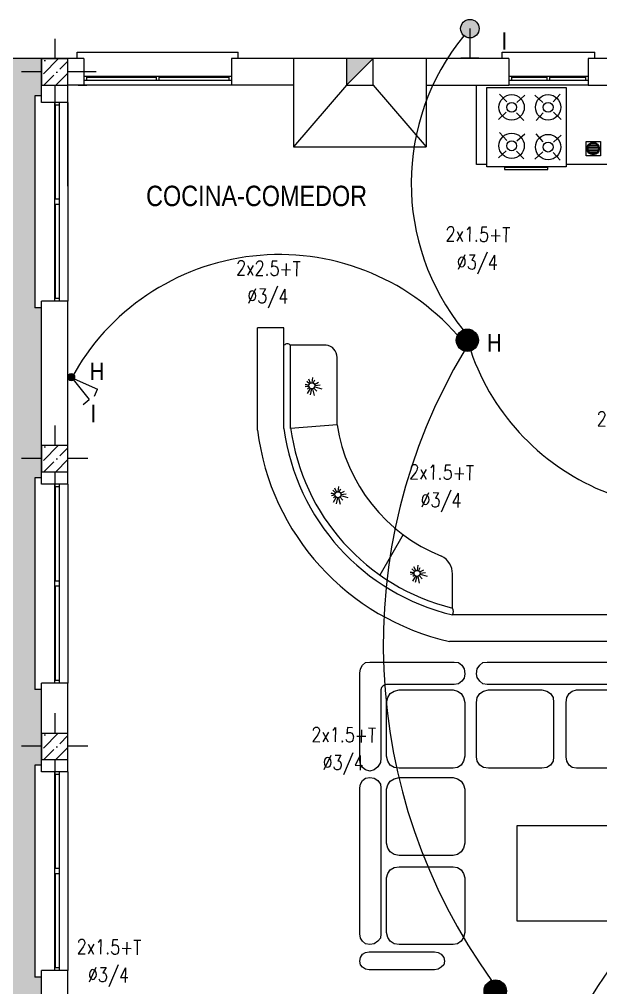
# Model space of a CAD drawing. Header units: millimetres. Extents: x 221 to 543, y -43 to 148.
# Drawn here: x 486.45 to 490.84, y 8.07 to 15.38 of the extents above; entities that cross this region are included whole.
import ezdxf
from ezdxf.enums import TextEntityAlignment as Align

# ---------------------------------------------------------------- set-up
doc = ezdxf.new("R2010")
doc.units = ezdxf.units.MM
doc.linetypes.add('DASHDOT', pattern=[25.4, 12.7, -6.35, 0, -6.35])
for name, color, linetype in [('0-1', 1, 'Continuous'), ('10-EQUI-COCI', 6, 'Continuous'), ('10-INST-ELEC-SIMB', 1, 'Continuous'), ('10-INST-ELEC-TEXT', 7, 'Continuous'), ('10-SOLADOS', 15, 'Continuous'), ('7', 7, 'Continuous'), ('electricidad de adad', 20, 'Continuous'), ('FINAS', 1, 'Continuous')]:
    doc.layers.add(name, color=color, linetype=linetype)
doc.styles.add('gardel', font='ARIALN.TTF')
doc.styles.add('NARROW', font='ARIALN.TTF')
doc.styles.add('ROMANS', font='romans.shx', dxfattribs={"width": 0.85})
pattern_1 = [(180, (739.179092, -203.285636), (-7e-18, 0.0127), [])]

# ---------------------------------------------------------------- blocks, each defined once
blk = doc.blocks.new('SEPLN504')
at = {"color": 0, "const_width": 0.169}
blk.add_lwpolyline([(-0.082, 0.012, 1), (0.087, 0.012, 1)], format="xyb", close=True, dxfattribs=at)
at = {"color": 0}
blk.add_circle((0.003, 0.012), 0.169, dxfattribs=at)
blk = doc.blocks.new('ELE-TEX')
at = {"style": 'ROMANS', "width": 0.8}
for tag, p in [('COND', (0.004, 0.162)), ('CANO', (0.004, -0.16))]:
    blk.add_attdef(tag, text='', height=0.2, dxfattribs=at).set_placement(p, align=Align.MIDDLE)
blk = doc.blocks.new('SEPLN510')
at = {"color": 0}
for p in [(0.043, 0.036), (0.409, 0.205)]:
    blk.add_line(p, (0.332, 0.292), dxfattribs=at)
at = {"color": 0, "const_width": 0.0507}
blk.add_lwpolyline([(-0.02, 0.003, 1), (0.03, 0.003, 1)], format="xyb", close=True, dxfattribs=at)
at = {"color": 0}
blk.add_circle((0.005, 0.003), 0.0507, dxfattribs=at)

msp = doc.modelspace()

# ---------------------------------------------------------------- hatches: boundary and pattern name
h = msp.add_hatch()
h.set_pattern_fill('AR-CONC', color=252, scale=0.002, style=0)
h.set_pattern_definition([(50, (204.8708, -80.8872), (0.36436934, -0.03187817), [0.0381, -0.4191]), (355, (204.8708, -80.8872), (-0.07048565, 0.3821133), [0.03048, -0.33528]), (100.451, (204.90116, -80.88986), (0.293885, 0.35023338), [0.03238, -0.35618]), (46.1842, (204.8708, -80.7856), (0.5421581, -0.08408466), [0.05715, -0.62865]), (96.6356, (204.91597, -80.7926), (0.4748085, 0.4948511), [0.04857, -0.53427]), (351.184, (204.8708, -80.7856), (0.4748092, 0.4948502), [0.04572, -0.50292]), (21, (204.9216, -80.811), (0.30322976, -0.20453104), [0.0381, -0.4191]), (326, (204.9216, -80.811), (0.12360406, 0.36837593), [0.03048, -0.33528]), (71.4514, (204.94686, -80.82805), (0.426833, 0.1638457), [0.03238, -0.35618]), (37.5, (204.87079, -80.8872), (0.006177207, 0.16911008), [0, -0.331216, 0, -0.34036, 0, -0.33655]), (7.5, (204.8708, -80.8872), (0.13363933, 0.20036115), [0, -0.194056, 0, -0.323596, 0, -0.12827]), (327.5, (204.75751, -80.8872), (0.27118119, -0.01145749), [0, -0.127, 0, -0.39624, 0, -0.52578]), (317.5, (204.7067, -80.8872), (0.29625836, 0.05085298), [0, -0.1651, 0, -0.263144, 0, -0.37338])])
h.paths.add_polyline_path([(486.6173, 13.2037), (486.5673, 13.2037), (486.5673, 14.8037), (486.6173, 14.8037), (486.6173, 15.0856), (486.0173, 15.0856), (486.0173, 5.1356), (486.6173, 5.1356), (486.6173, 5.1904), (486.5673, 5.1904), (486.5673, 5.8904), (486.6173, 5.8904), (486.6173, 5.9453), (486.6173, 6.7453), (486.6173, 7.259), (486.482, 7.259), (486.482, 7.439), (486.6173, 7.439), (486.6173, 8.1503), (486.5673, 8.1503), (486.5673, 9.7503), (486.6173, 9.7503), (486.6173, 10.3217), (486.5673, 10.3217), (486.5673, 11.9217), (486.6173, 11.9217)])
h.paths.add_polyline_path([(495.6707, -2.8644), (495.4707, -2.8644), (495.3704, -2.8644), (495.3704, -2.9144), (493.7704, -2.9144), (493.7704, -2.8644), (493.4377, -2.8644), (492.6377, -2.8644), (492.3317, -2.8644), (491.7265, -2.8644), (491.7265, -2.9144), (490.1265, -2.9144), (490.1265, -2.8644), (489.4457, -2.8644), (489.1579, -2.5766), (487.8834, -1.3021), (487.5783, -0.997), (487.5425, -1.0319), (486.5673, -0.0567), (486.5673, 3.1614), (486.6173, 3.1614), (486.6173, 4.2912), (486.5673, 4.2912), (486.5673, 4.6912), (486.6173, 4.6912), (486.6173, 5.1356), (486.0173, 5.1356), (486.0173, -0.2845), (489.1972, -3.4644), (495.6707, -3.4644)])
h.paths.add_polyline_path([(494.7344, -3.5788), (494.7344, -3.1501), (494.9625, -3.1501), (494.9625, -3.5788)], flags=9)
h.paths.add_polyline_path([(490.374, -3.3774), (491.5792, -3.3774), (491.5792, -3.1462), (490.374, -3.1462)], flags=24)
h.paths.add_polyline_path([(489.4923, -3.3774), (490.2957, -3.3774), (490.2957, -3.1462), (489.4923, -3.1462)], flags=24)
h.paths.add_polyline_path([(486.2339, 4.3766), (486.5273, 4.3766), (486.5273, 4.6088), (486.2339, 4.6088)], flags=24)
h.paths.add_polyline_path([(486.3803, 8.8481), (486.3803, 10.0533), (486.1491, 10.0533), (486.1491, 8.8481)], flags=24)
h.paths.add_polyline_path([(486.3803, 7.9664), (486.3803, 8.7698), (486.1491, 8.7698), (486.1491, 7.9664)], flags=24)
h.paths.add_polyline_path([(485.6773, 5.3651), (486.5909, 5.3651), (486.5909, 5.6043), (485.6773, 5.6043)], flags=9)
h.paths.add_polyline_path([(486.3313, 6.2479), (486.6259, 6.2479), (486.6259, 6.484), (486.3313, 6.484)], flags=9)
h = msp.add_hatch()
h.set_pattern_fill('ANSI36', color=252, scale=0.02, style=0)
h.set_pattern_definition([(45, (195.02079, -111.76253), (0.03367596, 0.123478522), [0.15875, -0.03175, 0, -0.03175])])
h.paths.add_polyline_path([(486.8173, 15.0856), (486.6173, 15.0856), (486.6173, 14.8856), (486.8173, 14.8856)])
msp.add_hatch(color=256).paths.add_polyline_path([(489.1189, 15.0856), (488.9189, 15.0856), (488.9189, 14.8856)])
h = msp.add_hatch()
h.set_pattern_fill('ANSI36', color=252, scale=0.02, style=0)
h.set_pattern_definition([(45, (195.02079, -114.681183), (0.03367596, 0.123478522), [0.15875, -0.03175, 0, -0.03175])])
h.paths.add_polyline_path([(486.8173, 12.1669), (486.6173, 12.1669), (486.6173, 11.9669), (486.8173, 11.9669)])
h = msp.add_hatch()
h.set_pattern_fill('ANSI36', color=252, scale=0.02, style=0)
h.set_pattern_definition([(45, (195.02079, -116.85426), (0.03367596, 0.123478522), [0.15875, -0.03175, 0, -0.03175])])
h.paths.add_polyline_path([(486.8173, 9.9938), (486.6173, 9.9938), (486.6173, 9.7938), (486.8173, 9.7938)])
at = {"layer": '0-1'}
h = msp.add_hatch(dxfattribs=at)
h.set_pattern_fill('ANSI31', color=252, scale=0.004, angle=315, style=0)
h.set_pattern_definition(pattern_1)
h.paths.add_polyline_path([(490.7799, 14.4461), (490.7799, 14.406), (490.7398, 14.406, -0.414214)])
h = msp.add_hatch(dxfattribs=at)
h.set_pattern_fill('ANSI31', color=252, scale=0.004, angle=315, style=0)
h.set_pattern_definition(pattern_1)
h.paths.add_polyline_path([(490.7398, 14.406), (490.7799, 14.406), (490.7799, 14.3659, -0.414214)])
h = msp.add_hatch(dxfattribs=at)
h.set_pattern_fill('ANSI31', color=252, scale=0.004, angle=315, style=0)
h.set_pattern_definition(pattern_1)
h.paths.add_polyline_path([(490.7799, 14.4461, -0.414214), (490.8199, 14.406), (490.7799, 14.406)])
h = msp.add_hatch(dxfattribs=at)
h.set_pattern_fill('ANSI31', color=252, scale=0.004, angle=315, style=0)
h.set_pattern_definition(pattern_1)
h.paths.add_polyline_path([(490.7799, 14.406), (490.8199, 14.406, -0.414214), (490.7799, 14.3659)])
at = {"layer": 'electricidad de adad'}
msp.add_hatch(color=0, dxfattribs=at).paths.add_polyline_path([(489.8491, 15.2421, 1), (489.8491, 15.3821, 1)])

# ---------------------------------------------------------------- linework, layer by layer
at = {"color": 251}
for p, q in [((486.7173, 15.2358), (486.7173, 15.0856)), ((486.6173, 14.9856), (486.4671, 14.9856)), ((487.0299, 14.9856), (486.818, 14.9856)), ((486.7173, 14.8856), (486.7173, 14.7353)), ((488.6396, 12.6305), (488.6184, 12.6489)), ((488.6471, 12.6362), (488.6336, 12.6648)), ((488.6595, 12.6383), (488.664, 12.6774)), ((488.6674, 12.6359), (488.6798, 12.6602)), ((488.6344, 12.62), (488.6056, 12.6259)), ((488.6056, 12.6259), (488.6344, 12.62)), ((488.6343, 12.6115), (488.6076, 12.6068)), ((488.645, 12.5959), (488.6218, 12.5578)), ((488.6386, 12.6016), (488.6245, 12.5908)), ((488.6543, 12.5927), (488.6434, 12.5462)), ((488.662, 12.5931), (488.6734, 12.543)), ((488.6724, 12.5986), (488.6944, 12.5747)), ((488.677, 12.6264), (488.7076, 12.643)), ((488.6789, 12.609), (488.7321, 12.5935)), ((488.6797, 12.6178), (488.7195, 12.6218)), ((486.7173, 12.3171), (486.7173, 12.1669)), ((486.6173, 12.0669), (486.4671, 12.0669)), ((486.9682, 12.0669), (486.818, 12.0669)), ((486.7173, 11.9669), (486.7173, 11.8167)), ((488.8436, 11.8141), (488.8301, 11.8427)), ((488.856, 11.8162), (488.8605, 11.8553)), ((488.8309, 11.798), (488.8021, 11.8038)), ((488.8021, 11.8038), (488.8309, 11.798)), ((488.8308, 11.7894), (488.8041, 11.7847)), ((488.8361, 11.8085), (488.8149, 11.8269)), ((488.8415, 11.7738), (488.8183, 11.7357)), ((488.8351, 11.7795), (488.8209, 11.7688)), ((488.8508, 11.7706), (488.8399, 11.7241)), ((488.8585, 11.771), (488.8699, 11.7209)), ((488.8638, 11.8138), (488.8763, 11.8381)), ((488.8689, 11.7765), (488.8909, 11.7526)), ((488.8735, 11.8043), (488.9041, 11.8209)), ((488.8754, 11.787), (488.9286, 11.7715)), ((488.8762, 11.7957), (488.9159, 11.7998)), ((489.4534, 11.222), (489.4579, 11.2611)), ((489.4283, 11.2037), (489.3995, 11.2096)), ((489.3995, 11.2096), (489.4283, 11.2037)), ((489.4282, 11.1952), (489.4015, 11.1905)), ((489.4335, 11.2142), (489.4123, 11.2326)), ((489.4325, 11.1853), (489.4184, 11.1746)), ((489.441, 11.2199), (489.4275, 11.2485)), ((489.4612, 11.2196), (489.4737, 11.2439)), ((489.4709, 11.2101), (489.5015, 11.2267)), ((489.4728, 11.1928), (489.526, 11.1772)), ((489.4736, 11.2015), (489.5133, 11.2055)), ((489.4389, 11.1796), (489.4157, 11.1415)), ((489.4482, 11.1764), (489.4373, 11.1299)), ((489.4559, 11.1768), (489.4673, 11.1267)), ((489.4663, 11.1823), (489.4883, 11.1584)), ((486.7173, 10.144), (486.7173, 9.9938)), ((486.6173, 9.8938), (486.4671, 9.8938)), ((486.9682, 9.8938), (486.818, 9.8938)), ((486.7173, 9.7938), (486.7173, 9.6436))]:
    msp.add_line(p, q, dxfattribs=at)
for p, q in [((486.8867, 15.0856), (486.8867, 15.1356)), ((486.8867, 15.1356), (488.1014, 15.1356)), ((488.1014, 15.0856), (488.1014, 15.1356)), ((490.0918, 15.0856), (490.0918, 15.1356)), ((490.0918, 15.1356), (490.7918, 15.1356)), ((490.7918, 15.0856), (490.7918, 15.1356)), ((486.6173, 15.0856), (486.0173, 15.0856)), ((486.6173, 15.0856), (486.8173, 15.0856)), ((486.6173, 15.0856), (486.6173, 14.8856)), ((486.8173, 14.8856), (486.8173, 15.0856)), ((489.1189, 15.0856), (488.9189, 15.0856)), ((489.1189, 15.0856), (488.9189, 14.8856)), ((486.9567, 14.9533), (486.9567, 14.9242)), ((487.4841, 14.9443), (486.9567, 14.9443)), ((487.4841, 14.9242), (487.4841, 14.9533)), ((487.5041, 14.9242), (487.5041, 14.9533)), ((488.0314, 14.9443), (487.5041, 14.9443)), ((488.0314, 14.9533), (488.0314, 14.9242)), ((490.1618, 14.9533), (490.1618, 14.9242)), ((490.4318, 14.9443), (490.1618, 14.9443)), ((490.4318, 14.9242), (490.4318, 14.9533)), ((490.4518, 14.9242), (490.4518, 14.9533)), ((490.7218, 14.9443), (490.4518, 14.9443)), ((490.7218, 14.9533), (490.7218, 14.9242)), ((486.6173, 14.8856), (486.8173, 14.8856)), ((487.5367, 14.8856), (486.9367, 14.8856)), ((488.9189, 14.8856), (488.5189, 14.4208)), ((489.1189, 14.8856), (489.5189, 14.4208)), ((490.7418, 14.8856), (490.1418, 14.8856)), ((486.6173, 14.8037), (486.5673, 14.8037)), ((486.5673, 14.8037), (486.5673, 13.2037)), ((486.7496, 14.7337), (486.7144, 14.7337)), ((486.7205, 14.7337), (486.7205, 14.0237)), ((486.8173, 14.7537), (486.8173, 13.2537)), ((486.7496, 14.0237), (486.7144, 14.0237)), ((486.7496, 13.9837), (486.7144, 13.9837)), ((486.7205, 13.9837), (486.7205, 13.2737)), ((486.7496, 13.2737), (486.7144, 13.2737)), ((486.6173, 13.2037), (486.5673, 13.2037)), ((488.7638, 12.9216), (488.4968, 12.9216)), ((488.8468, 12.3208), (488.8468, 12.8298)), ((488.8468, 12.3208), (488.4968, 12.2924)), ((486.6173, 12.1669), (486.8173, 12.1669)), ((486.6173, 12.1669), (486.6173, 11.9669)), ((486.8173, 11.9669), (486.8173, 12.1669)), ((486.6173, 11.9217), (486.5673, 11.9217)), ((486.5673, 11.9217), (486.5673, 10.3217)), ((486.6173, 11.9669), (486.8173, 11.9669)), ((486.7496, 11.8517), (486.7144, 11.8517)), ((486.7205, 11.8517), (486.7205, 11.1417)), ((486.8173, 11.8717), (486.8173, 10.3717)), ((489.3449, 11.4923), (489.171, 11.186)), ((489.7173, 10.937), (489.7173, 11.1953)), ((486.7496, 11.1417), (486.7144, 11.1417)), ((486.7496, 11.1017), (486.7144, 11.1017)), ((486.7205, 11.1017), (486.7205, 10.3917)), ((486.7496, 10.3917), (486.7144, 10.3917)), ((486.6173, 10.3217), (486.5673, 10.3217)), ((486.6173, 9.9938), (486.8173, 9.9938)), ((486.6173, 9.9938), (486.6173, 9.7938)), ((486.8173, 9.7938), (486.8173, 9.9938)), ((486.6173, 9.7503), (486.5673, 9.7503)), ((486.5673, 9.7503), (486.5673, 8.1503)), ((486.6173, 9.7938), (486.8173, 9.7938)), ((486.7496, 9.6803), (486.7144, 9.6803)), ((486.7205, 9.6803), (486.7205, 8.9703)), ((486.8173, 9.7003), (486.8173, 8.2003)), ((486.7496, 8.9703), (486.7144, 8.9703)), ((486.7496, 8.9303), (486.7144, 8.9303)), ((486.7205, 8.9303), (486.7205, 8.2203)), ((486.7496, 8.2203), (486.7144, 8.2203)), ((486.6173, 8.1503), (486.5673, 8.1503))]:
    msp.add_line(p, q)
at = {"color": 4}
for p, q in [((486.6173, 14.7537), (486.6173, 15.0856)), ((486.9367, 15.0856), (486.6173, 15.0856)), ((486.9367, 15.0856), (486.9367, 14.8856)), ((488.5189, 15.0856), (488.0514, 15.0856)), ((488.0514, 15.0856), (488.0514, 14.8856)), ((490.1418, 15.0856), (489.5189, 15.0856)), ((490.1418, 15.0856), (490.1418, 14.8856)), ((491.7173, 15.0856), (490.7418, 15.0856)), ((490.7418, 15.0856), (490.7418, 14.8856)), ((486.8173, 14.1236), (486.8173, 14.8856)), ((486.9367, 14.8856), (486.8173, 14.8856)), ((488.5189, 14.8856), (487.5367, 14.8856)), ((489.5189, 14.8856), (490.1418, 14.8856)), ((490.7418, 14.8856), (491.5173, 14.8856)), ((486.8173, 14.7537), (486.6173, 14.7537)), ((486.6173, 11.8717), (486.6173, 13.2537)), ((486.8173, 13.2537), (486.6173, 13.2537)), ((486.8173, 11.8717), (486.8173, 13.2537)), ((488.2468, 12.2795), (488.2468, 13.0525)), ((488.4468, 13.0525), (488.2468, 13.0525)), ((488.4468, 12.2924), (488.4468, 13.0525)), ((486.8173, 11.8717), (486.6173, 11.8717)), ((491.5173, 10.8856), (489.7173, 10.8856)), ((491.7173, 10.6856), (489.6944, 10.6856)), ((486.6173, 9.7003), (486.6173, 10.3717)), ((486.8173, 10.3717), (486.6173, 10.3717)), ((486.8173, 9.7003), (486.8173, 10.3717)), ((486.8173, 9.7003), (486.6173, 9.7003)), ((486.6173, 6.7453), (486.6173, 8.2003)), ((486.8173, 8.2003), (486.6173, 8.2003)), ((486.8173, 6.9651), (486.8173, 8.2003))]:
    msp.add_line(p, q, dxfattribs=at)
at = {"color": 2}
for p, q in [((489.5189, 15.0856), (488.5189, 15.0856)), ((488.5189, 15.0856), (488.5189, 14.4208)), ((488.9189, 15.0856), (488.9189, 14.8856)), ((489.1189, 14.8856), (489.1189, 15.0856)), ((489.5189, 15.0856), (489.5189, 14.4208)), ((488.9189, 14.8856), (489.1189, 14.8856)), ((490.1271, 14.7584), (490.0731, 14.8172)), ((490.2045, 14.755), (490.2633, 14.809)), ((490.3987, 14.755), (490.3399, 14.809)), ((490.4761, 14.7584), (490.53, 14.8172)), ((490.1237, 14.681), (490.0649, 14.6271)), ((490.2011, 14.6776), (490.255, 14.6188)), ((490.4021, 14.6776), (490.3481, 14.6188)), ((490.4795, 14.681), (490.5383, 14.6271)), ((490.1271, 14.4681), (490.0731, 14.5269)), ((490.2045, 14.4647), (490.2633, 14.5187)), ((490.4021, 14.4584), (490.3481, 14.5172)), ((490.4795, 14.455), (490.5383, 14.509)), ((488.5189, 14.4208), (489.5189, 14.4208)), ((490.1237, 14.3907), (490.0649, 14.3368)), ((490.2011, 14.3873), (490.255, 14.3285)), ((490.3987, 14.381), (490.3399, 14.3271)), ((490.4761, 14.3776), (490.53, 14.3188)), ((488.4968, 12.2924), (488.4968, 12.9216))]:
    msp.add_line(p, q, dxfattribs=at)
at = {"color": 252}
for p, q in [((486.9367, 14.9533), (488.0514, 14.9533)), ((486.9367, 14.9242), (488.0514, 14.9242)), ((490.1418, 14.9533), (490.7418, 14.9533)), ((490.1418, 14.9242), (490.7418, 14.9242)), ((486.7144, 14.7537), (486.7144, 13.2537)), ((486.7496, 14.7537), (486.7496, 13.2537)), ((486.7144, 11.8717), (486.7144, 10.3717)), ((486.7496, 11.8717), (486.7496, 10.3717)), ((490.1872, 10.6856), (490.1872, 10.6821)), ((486.7144, 9.7003), (486.7144, 8.2003)), ((486.7496, 9.7003), (486.7496, 8.2003))]:
    msp.add_line(p, q, dxfattribs=at)
at = {"color": 3}
for p, q in [((489.8999, 14.2856), (489.8999, 14.8856)), ((489.9766, 14.2856), (489.8999, 14.2856)), ((490.9173, 14.2856), (490.5766, 14.2856))]:
    msp.add_line(p, q, dxfattribs=at)
msp.add_lwpolyline([(489.9766, 14.868), (490.5766, 14.868), (490.5766, 14.268), (489.9766, 14.268), (489.9766, 14.868)])
for points in [[(490.4378, 14.2641), (490.1108, 14.2641), (490.1108, 14.2493), (490.4378, 14.2493)], [(490.2065, 9.296), (491.0145, 9.296), (491.0145, 8.5746), (490.2065, 8.5746)]]:
    msp.add_lwpolyline(points, close=True)
for centre, radius in [((490.1641, 14.718), 0.0957), ((490.4391, 14.718), 0.0957), ((490.1641, 14.4277), 0.0957), ((490.4391, 14.418), 0.0957), ((488.6569, 12.6155), 0.0229), ((488.8534, 11.7934), 0.0229), ((489.4508, 11.1992), 0.0229)]:
    msp.add_circle(centre, radius)
at = {"color": 2}
for centre in [(490.1641, 14.718), (490.4391, 14.718), (490.1641, 14.4277), (490.4391, 14.418)]:
    msp.add_circle(centre, 0.0375, dxfattribs=at)
for centre, radius, start, end in [((488.4718, 12.8974), 0.0348, 44.05028, 135.94972), ((490.1063, 12.514), 1.6242, 187.60412, 256.1425), ((489.683, 10.9113), 0.0429, 323.12609, 36.87391)]:
    msp.add_arc(centre, radius, start, end, dxfattribs=at)
for centre, radius, start, end in [((488.7586, 12.8335), 0.0882, 357.62759, 86.63359), ((490.1063, 12.514), 1.2742, 188.71831, 248.25762), ((489.5697, 11.1977), 0.1476, 359.06912, 64.05991)]:
    msp.add_arc(centre, radius, start, end)
at = {"color": 4}
for radius, start, end in [(1.6742, 187.60412, 256.56422), (1.8742, 187.1864, 257.30442)]:
    msp.add_arc((490.1063, 12.514), radius, start, end, dxfattribs=at)
at = {"layer": '10-EQUI-COCI', "color": 3, "ltscale": 1.2}
msp.add_lwpolyline([(490.8342, 14.4603), (490.8342, 14.3516), (490.7255, 14.3516), (490.7255, 14.4603)], close=True, dxfattribs=at)
at = {"layer": '10-EQUI-COCI', "color": 3}
for radius in [0.0465, 0.0401]:
    msp.add_circle((490.7799, 14.406), radius, dxfattribs=at)
at = {"layer": '10-INST-ELEC-SIMB', "color": 180, "linetype": 'DASHDOT', "ltscale": 0.03}
msp.add_arc((496.0746, 4.5954), 6.3134, 113.89508, 171.75951, dxfattribs=at)
at = {"layer": '10-INST-ELEC-TEXT', "color": 10, "ltscale": 20}
for centre, radius, start, end in [((491.165, 14.1457), 1.7585, 140.72783, 219.043), ((488.4121, 11.8213), 1.7851, 41.22857, 151.63903), ((493.5275, 10.6598), 4.3322, 149.2013, 215.78319), ((491.5237, 13.4534), 1.7646, 199.00802, 298.90658)]:
    msp.add_arc(centre, radius, start, end, dxfattribs=at)
at = {"layer": '7', "linetype": 'Continuous'}
for points in [[(489.0942, 10.5302), (489.7313, 10.5302), (489.7641, 10.5256), (489.7875, 10.5068), (489.8063, 10.4787), (489.811, 10.4412), (489.811, 10.4412), (489.8063, 10.4084), (489.7875, 10.385), (489.7641, 10.3663), (489.7313, 10.3616), (489.2207, 10.3616), (489.2066, 10.3569), (489.1926, 10.3475), (489.1832, 10.3382), (489.1785, 10.3194), (489.1785, 9.8041), (489.1738, 9.7713), (489.1551, 9.7385), (489.127, 9.7151), (489.0942, 9.7057), (489.0942, 9.7057), (489.0614, 9.7151), (489.038, 9.7338), (489.0239, 9.7573), (489.0192, 9.7901), (489.0192, 10.4459), (489.0239, 10.4787), (489.038, 10.5068), (489.0614, 10.5256), (489.0942, 10.5302)], [(489.9796, 10.3616), (489.9468, 10.3663), (489.9234, 10.385), (489.9047, 10.4131), (489.9, 10.4412), (489.9, 10.4412), (489.9047, 10.4787), (489.9234, 10.5068), (489.9468, 10.5256), (489.9796, 10.5302), (491.0805, 10.5302), (491.1133, 10.5256), (491.1367, 10.5068), (491.1555, 10.4787), (491.1649, 10.4412), (491.1649, 10.4412), (491.1555, 10.4131), (491.1367, 10.385), (491.1133, 10.3663), (491.0805, 10.3616), (489.9796, 10.3616)], [(489.2207, 10.2257), (489.2301, 10.2632), (489.2488, 10.2913), (489.2769, 10.3101), (489.3144, 10.3194), (489.722, 10.3194), (489.7547, 10.3101), (489.7829, 10.2913), (489.8016, 10.2632), (489.811, 10.2257), (489.811, 9.8182), (489.8016, 9.7807), (489.7829, 9.7526), (489.7547, 9.7338), (489.722, 9.7292), (489.3144, 9.7292), (489.2769, 9.7338), (489.2488, 9.7526), (489.2301, 9.7807), (489.2207, 9.8182), (489.2207, 10.2257)], [(489.989, 10.3194), (490.3919, 10.3194), (490.4293, 10.3101), (490.4575, 10.2913), (490.4762, 10.2632), (490.4809, 10.2257), (490.4809, 9.8135), (490.4762, 9.7807), (490.4575, 9.7526), (490.4293, 9.7338), (490.3919, 9.7292), (489.989, 9.7292), (489.9515, 9.7338), (489.9234, 9.7526), (489.9047, 9.7807), (489.9, 9.8135), (489.9, 10.2257), (489.9047, 10.2632), (489.9234, 10.2913), (489.9515, 10.3101), (489.989, 10.3194)], [(490.6542, 10.3194), (491.0665, 10.3194), (491.104, 10.3101), (491.1367, 10.2913), (491.1555, 10.2632), (491.1649, 10.2257), (491.1649, 9.8135), (491.1555, 9.7807), (491.1367, 9.7526), (491.104, 9.7338), (491.0665, 9.7292), (490.6542, 9.7292), (490.6214, 9.7338), (490.598, 9.7526), (490.5793, 9.7807), (490.5746, 9.8135), (490.5746, 10.2257), (490.5793, 10.2632), (490.598, 10.2913), (490.6214, 10.3101), (490.6542, 10.3194)], [(489.1785, 9.5792), (489.1785, 8.4783), (489.1738, 8.4455), (489.1551, 8.4221), (489.127, 8.4034), (489.0942, 8.3987), (489.0942, 8.3987), (489.0614, 8.4034), (489.038, 8.4221), (489.0239, 8.4455), (489.0192, 8.4783), (489.0192, 9.5792), (489.0239, 9.6074), (489.038, 9.6355), (489.0614, 9.6542), (489.0942, 9.6589), (489.0942, 9.6589), (489.127, 9.6542), (489.1551, 9.6355), (489.1738, 9.6074), (489.1785, 9.5792)], [(489.2207, 9.5699), (489.2301, 9.6027), (489.2488, 9.6308), (489.2769, 9.6495), (489.3144, 9.6589), (489.722, 9.6589), (489.7547, 9.6495), (489.7829, 9.6308), (489.8016, 9.6027), (489.811, 9.5699), (489.811, 9.1623), (489.8016, 9.1248), (489.7829, 9.0967), (489.7547, 9.078), (489.722, 9.0686), (489.3144, 9.0686), (489.2769, 9.078), (489.2488, 9.0967), (489.2301, 9.1248), (489.2207, 9.1623), (489.2207, 9.5699)], [(489.2207, 8.9), (489.2301, 8.9327), (489.2488, 8.9609), (489.2769, 8.9796), (489.3144, 8.9843), (489.722, 8.9843), (489.7547, 8.9796), (489.7829, 8.9609), (489.8016, 8.9327), (489.811, 8.9), (489.811, 8.4877), (489.8016, 8.4502), (489.7829, 8.4221), (489.7547, 8.4034), (489.722, 8.3987), (489.3144, 8.3987), (489.2769, 8.4034), (489.2488, 8.4221), (489.2301, 8.4502), (489.2207, 8.4877), (489.2207, 8.9)], [(489.0192, 8.2722), (489.0239, 8.3003), (489.038, 8.3237), (489.0614, 8.3378), (489.0895, 8.3425), (489.5814, 8.3425), (489.6095, 8.3378), (489.6329, 8.3237), (489.6517, 8.3003), (489.6564, 8.2722), (489.6564, 8.2722), (489.6517, 8.2441), (489.6329, 8.2254), (489.6095, 8.2113), (489.5814, 8.2066), (489.0895, 8.2066), (489.0614, 8.2113), (489.038, 8.2254), (489.0239, 8.2441), (489.0192, 8.2722), (489.0192, 8.2722)]]:
    msp.add_lwpolyline(points, dxfattribs=at)
at = {"layer": 'electricidad de adad', "color": 0}
for p, q in [((489.8491, 15.3121), (489.8491, 15.0914)), ((489.7813, 15.0914), (489.9169, 15.0914))]:
    msp.add_line(p, q, dxfattribs=at)
msp.add_circle((489.8491, 15.3121), 0.07, dxfattribs=at)
at = {"layer": 'FINAS', "color": 6, "linetype": 'DASHDOT', "ltscale": 0.004}
msp.add_line((486.9605, 14.8835), (486.8948, 14.8835), dxfattribs=at)

# ---------------------------------------------------------------- block references
at = {"layer": '10-INST-ELEC-SIMB', "color": 0, "xscale": 0.5, "yscale": 0.5, "zscale": 0.5}
for p in [(489.8284, 12.9532), (490.0392, 8.0407)]:
    msp.add_blockref('SEPLN504', p, dxfattribs=at)
at = {"layer": '10-INST-ELEC-SIMB'}
for p, xscale, yscale, zscale, rotation in [((486.8391, 12.681), 0.4999999999999047, 0.4999999999999047, 0.4999999999999047, 294.5842693890998), ((486.8407, 12.6845), 0.4999999999998958, 0.4999999999998958, 0.4999999999998958, 267.0404784559133)]:
    msp.add_blockref('SEPLN510', p, dxfattribs=dict(at, xscale=xscale, yscale=yscale, zscale=zscale, rotation=rotation))
at = {"layer": '10-INST-ELEC-TEXT', "ltscale": 20}
ref = msp.add_blockref('ELE-TEX', (489.9042, 13.6495), dxfattribs=dict(at, xscale=0.6756479999999314, yscale=0.6756479999999314, zscale=0.6756479999999314, rotation=358.9926428918059))
ref.add_attrib('COND', '2x1.5+T', dxfattribs={"layer": '0', "height": 0.11, "rotation": 358.99264, "style": 'ROMANS', "width": 0.8}).set_placement((489.9089, 13.7589), align=Align.MIDDLE)
ref.add_attrib('CANO', '%%C3/4', dxfattribs={"layer": '0', "height": 0.11, "rotation": 358.99264, "style": 'ROMANS', "width": 0.8}).set_placement((489.9051, 13.5413), align=Align.MIDDLE)
ref = msp.add_blockref('ELE-TEX', (488.3239, 13.3933), dxfattribs=dict(at, xscale=0.6756479999999314, yscale=0.6756479999999314, zscale=0.6756479999999314, rotation=358.9926428918059))
ref.add_attrib('COND', '2x2.5+T', dxfattribs={"layer": '0', "height": 0.11, "rotation": 358.99264, "style": 'ROMANS', "width": 0.8}).set_placement((488.3286, 13.5026), align=Align.MIDDLE)
ref.add_attrib('CANO', '%%C3/4', dxfattribs={"layer": '0', "height": 0.11, "rotation": 358.99264, "style": 'ROMANS', "width": 0.8}).set_placement((488.3248, 13.2851), align=Align.MIDDLE)
ref = msp.add_blockref('ELE-TEX', (491.0439, 12.2543), dxfattribs=dict(at, xscale=0.6756479999999314, yscale=0.6756479999999314, zscale=0.6756479999999314, rotation=358.9926428918059))
ref.add_attrib('COND', '2x1.5+T', dxfattribs={"layer": '0', "height": 0.11, "rotation": 358.99264, "style": 'ROMANS', "width": 0.8}).set_placement((491.0487, 12.3636), align=Align.MIDDLE)
ref.add_attrib('CANO', '%%C3/4', dxfattribs={"layer": '0', "height": 0.11, "rotation": 358.99264, "style": 'ROMANS', "width": 0.8}).set_placement((491.0448, 12.146), align=Align.MIDDLE)
ref = msp.add_blockref('ELE-TEX', (489.6304, 11.8536), dxfattribs=dict(at, xscale=0.6756479999999314, yscale=0.6756479999999314, zscale=0.6756479999999314, rotation=358.9926428918059))
ref.add_attrib('COND', '2x1.5+T', dxfattribs={"layer": '0', "height": 0.11, "rotation": 358.99264, "style": 'ROMANS', "width": 0.8}).set_placement((489.6351, 11.9629), align=Align.MIDDLE)
ref.add_attrib('CANO', '%%C3/4', dxfattribs={"layer": '0', "height": 0.11, "rotation": 358.99264, "style": 'ROMANS', "width": 0.8}).set_placement((489.6313, 11.7453), align=Align.MIDDLE)
ref = msp.add_blockref('ELE-TEX', (488.892, 9.8712), dxfattribs=dict(at, xscale=0.6756479999999314, yscale=0.6756479999999314, zscale=0.6756479999999314, rotation=358.9926428918059))
ref.add_attrib('COND', '2x1.5+T', dxfattribs={"layer": '0', "height": 0.11, "rotation": 358.99264, "style": 'ROMANS', "width": 0.8}).set_placement((488.8967, 9.9805), align=Align.MIDDLE)
ref.add_attrib('CANO', '%%C3/4', dxfattribs={"layer": '0', "height": 0.11, "rotation": 358.99264, "style": 'ROMANS', "width": 0.8}).set_placement((488.8929, 9.7629), align=Align.MIDDLE)
ref = msp.add_blockref('ELE-TEX', (487.1211, 8.2693), dxfattribs=dict(at, xscale=0.6756479999999314, yscale=0.6756479999999314, zscale=0.6756479999999314, rotation=358.9926428918059))
ref.add_attrib('COND', '2x1.5+T', dxfattribs={"layer": '0', "height": 0.11, "rotation": 358.99264, "style": 'ROMANS', "width": 0.8}).set_placement((487.1259, 8.3786), align=Align.MIDDLE)
ref.add_attrib('CANO', '%%C3/4', dxfattribs={"layer": '0', "height": 0.11, "rotation": 358.99264, "style": 'ROMANS', "width": 0.8}).set_placement((487.1221, 8.1611), align=Align.MIDDLE)

# ---------------------------------------------------------------- texts
at = {"style": 'NARROW'}
for s, p in [('Ⅰ', (490.0189, 15.1522, 2.4109)), ('H', (489.9787, 12.8744, 2.4109)), ('H', (486.9811, 12.6584, 2.4109)), ('Ⅰ', (486.9185, 12.3409, 2.4109))]:
    msp.add_text(s, height=0.1318, dxfattribs=at).set_placement(p)
at = {"layer": '10-SOLADOS', "color": 7, "ltscale": 0.1, "style": 'gardel'}
msp.add_attdef('COCINA-COMEDOR', text='', height=0.1541, dxfattribs=at).set_placement((488.2401, 14.0492), align=Align.MIDDLE)

doc.saveas('drawing.dxf')
